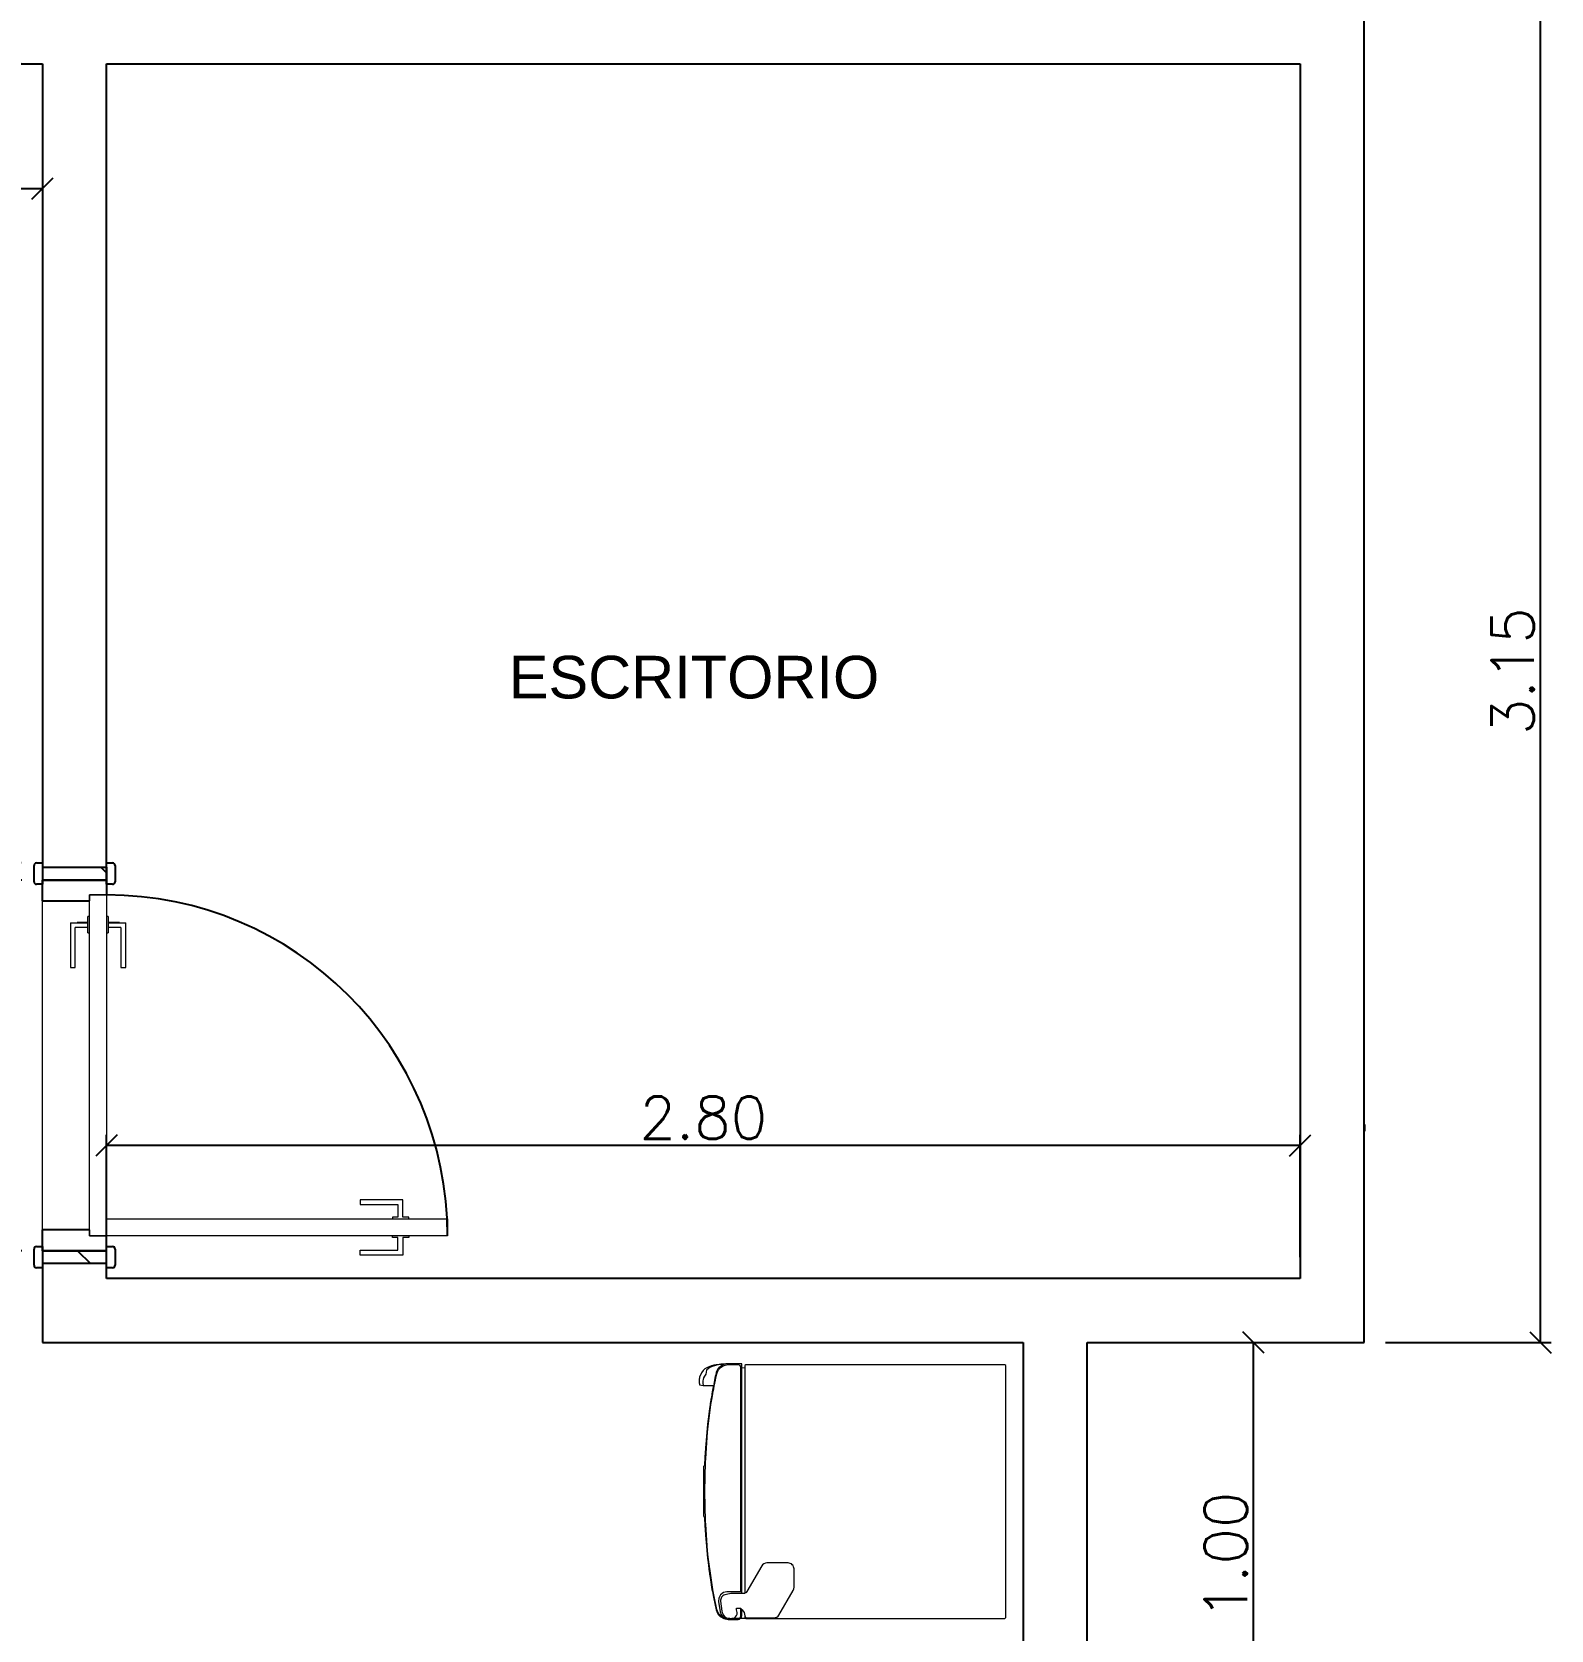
# Model space of a CAD drawing. Header units: metres. Extents: x 49881.8 to 49890.2, y 45902.3 to 45921.9.
# Drawn here: x 49886.631 to 49890.195, y 45906.917 to 45910.667 of the extents above; entities that cross this region are included whole.
import ezdxf

# ---------------------------------------------------------------- set-up
doc = ezdxf.new("R2010")
doc.units = ezdxf.units.M
for name, color, linetype, lineweight in [('A-DETL-GENF', 92, 'Continuous', 9), ('A-FLOR-PATT', 8, 'Continuous', 9), ('E-ELEC-EQPM', 71, 'Continuous', 9)]:
    doc.layers.add(name, color=color, linetype=linetype, lineweight=lineweight)
for name, color, linetype in [('ARQ-ALVNARIA (Paredes)', 4, 'Continuous'), ('ARQ-ESQ-01', 1, 'Continuous'), ('LEGENDAS', 30, 'Continuous')]:
    doc.layers.add(name, color=color, linetype=linetype)
doc.styles.add('ROMANS', font='romans.shx')
doc.styles.get("Standard").update_dxf_attribs({"font": 'arial.ttf'})
doc.dimstyles.new('1-50', dxfattribs={"dimscale": 0.5, "dimtxt": 0.2, "dimasz": 0.1, "dimexe": 0.05, "dimexo": 0.1, "dimgap": 0.03, "dimtad": 1, "dimzin": 5, "dimdsep": 46, "dimtxsty": 'ROMANS', "dimblk": 'OBLIQUE', "dimcen": 0, "dimclrd": 256, "dimclre": 256, "dimclrt": 2, "dimadec": 0, "dimazin": 0, "dimtfac": 1, "dimtofl": 0, "dimtmove": 2, "dimatfit": 3, "dimfxl": 0.04, "dimtolj": 1, "dimtzin": 1, "dimarcsym": 0})

# ---------------------------------------------------------------- blocks, each defined once
blk = doc.blocks.new('_Oblique')
at = {"color": 0, "linetype": 'ByBlock', "lineweight": -2}
blk.add_line((-0.5, -0.5), (0.5, 0.5), dxfattribs=at)
blk = doc.blocks.new('*D116')
at = {"layer": 'Defpoints', "color": 0, "transparency": 16777216}
for p in [(49889.1064, 45907.5918), (49889.4967, 45907.5918), (49889.1064, 45906.5918)]:
    blk.add_point(p, dxfattribs=at)
at = {"layer": 'LEGENDAS', "lineweight": -2, "transparency": 16777216}
for p, q in [((49889.1564, 45907.5918), (49889.5217, 45907.5918)), ((49889.4967, 45906.5918), (49889.4967, 45907.5918)), ((49889.1564, 45906.5918), (49889.5217, 45906.5918))]:
    blk.add_line(p, q, dxfattribs=at)
at = {"layer": 'LEGENDAS', "lineweight": -2, "transparency": 16777216, "xscale": 0.05, "yscale": 0.05, "zscale": 0.05}
for p, rotation in [((49889.4967, 45907.5918), 90), ((49889.4967, 45906.5918), 270)]:
    blk.add_blockref('_Oblique', p, dxfattribs=dict(at, rotation=rotation))
at = {"layer": 'LEGENDAS', "color": 2, "transparency": 16777216, "insert": (49889.4317, 45907.0918), "char_height": 0.1, "attachment_point": 5, "rotation": 90, "style": 'ROMANS'}
blk.add_mtext('\\A1;1.00', dxfattribs=at)
blk = doc.blocks.new('*D117')
at = {"layer": 'Defpoints', "color": 0, "transparency": 16777216}
for p in [(49886.4348, 45908.6768), (49886.6574, 45908.6768), (49886.6574, 45907.8068)]:
    blk.add_point(p, dxfattribs=at)
at = {"layer": 'LEGENDAS', "lineweight": -2, "transparency": 16777216}
for p, q in [((49886.6074, 45908.6768), (49886.4098, 45908.6768)), ((49886.4348, 45907.8068), (49886.4348, 45908.6768)), ((49886.6074, 45907.8068), (49886.4098, 45907.8068))]:
    blk.add_line(p, q, dxfattribs=at)
at = {"layer": 'LEGENDAS', "lineweight": -2, "transparency": 16777216, "xscale": 0.05, "yscale": 0.05, "zscale": 0.05}
for p, rotation in [((49886.4348, 45908.6768), 90), ((49886.4348, 45907.8068), 270)]:
    blk.add_blockref('_Oblique', p, dxfattribs=dict(at, rotation=rotation))
at = {"layer": 'LEGENDAS', "color": 2, "transparency": 16777216, "insert": (49886.3698, 45908.2418), "char_height": 0.1, "attachment_point": 5, "rotation": 90, "style": 'ROMANS'}
blk.add_mtext('\\A1;.87', dxfattribs=at)
blk = doc.blocks.new('*D120')
at = {"layer": 'Defpoints', "color": 0, "transparency": 16777216}
for p in [(49889.7564, 45910.7418), (49890.1699, 45910.7418), (49889.7564, 45907.5918)]:
    blk.add_point(p, dxfattribs=at)
at = {"layer": 'LEGENDAS', "lineweight": -2, "transparency": 16777216}
for p, q in [((49889.8064, 45910.7418), (49890.1949, 45910.7418)), ((49890.1699, 45907.5918), (49890.1699, 45910.7418)), ((49889.8064, 45907.5918), (49890.1949, 45907.5918))]:
    blk.add_line(p, q, dxfattribs=at)
at = {"layer": 'LEGENDAS', "lineweight": -2, "transparency": 16777216, "xscale": 0.05, "yscale": 0.05, "zscale": 0.05}
for p, rotation in [((49890.1699, 45910.7418), 90), ((49890.1699, 45907.5918), 270)]:
    blk.add_blockref('_Oblique', p, dxfattribs=dict(at, rotation=rotation))
at = {"layer": 'LEGENDAS', "color": 2, "transparency": 16777216, "insert": (49890.1049, 45909.1668), "char_height": 0.1, "attachment_point": 5, "rotation": 90, "style": 'ROMANS'}
blk.add_mtext('\\A1;3.15', dxfattribs=at)
blk = doc.blocks.new('*D121')
at = {"layer": 'Defpoints', "color": 0, "transparency": 16777216}
for p in [(49886.8064, 45908.0541), (49886.8064, 45907.7418), (49889.6064, 45907.7418)]:
    blk.add_point(p, dxfattribs=at)
at = {"layer": 'LEGENDAS', "lineweight": -2, "transparency": 16777216}
for p, q in [((49886.8064, 45907.7918), (49886.8064, 45908.0791)), ((49889.6064, 45908.0541), (49886.8064, 45908.0541)), ((49889.6064, 45907.7918), (49889.6064, 45908.0791))]:
    blk.add_line(p, q, dxfattribs=at)
at = {"layer": 'LEGENDAS', "lineweight": -2, "transparency": 16777216, "xscale": 0.05, "yscale": 0.05, "zscale": 0.05, "rotation": 180}
blk.add_blockref('_Oblique', (49886.8064, 45908.0541), dxfattribs=at)
at = {"layer": 'LEGENDAS', "lineweight": -2, "transparency": 16777216, "xscale": 0.05, "yscale": 0.05, "zscale": 0.05}
blk.add_blockref('_Oblique', (49889.6064, 45908.0541), dxfattribs=at)
at = {"layer": 'LEGENDAS', "color": 2, "transparency": 16777216, "insert": (49888.2064, 45908.1191), "char_height": 0.1, "attachment_point": 5, "style": 'ROMANS'}
blk.add_mtext('\\A1;2.80', dxfattribs=at)
blk = doc.blocks.new('*D122')
at = {"layer": 'Defpoints', "color": 0, "transparency": 16777216}
for p in [(49886.6564, 45910.5918), (49886.4212, 45908.7168), (49886.6564, 45908.7168)]:
    blk.add_point(p, dxfattribs=at)
at = {"layer": 'LEGENDAS', "lineweight": -2, "transparency": 16777216}
for p, q in [((49886.6064, 45910.5918), (49886.3962, 45910.5918)), ((49886.4212, 45910.5918), (49886.4212, 45908.7168)), ((49886.6064, 45908.7168), (49886.3962, 45908.7168))]:
    blk.add_line(p, q, dxfattribs=at)
at = {"layer": 'LEGENDAS', "lineweight": -2, "transparency": 16777216, "xscale": 0.05, "yscale": 0.05, "zscale": 0.05}
for p, rotation in [((49886.4212, 45910.5918), 90), ((49886.4212, 45908.7168), 270)]:
    blk.add_blockref('_Oblique', p, dxfattribs=dict(at, rotation=rotation))
at = {"layer": 'LEGENDAS', "color": 2, "transparency": 16777216, "insert": (49886.3562, 45909.6543), "char_height": 0.1, "attachment_point": 5, "rotation": 90, "style": 'ROMANS'}
blk.add_mtext('\\A1;1.87', dxfattribs=at)
blk = doc.blocks.new('*D143')
at = {"layer": 'Defpoints', "color": 0, "transparency": 16777216}
for p in [(49883.2514, 45910.5918), (49886.6564, 45910.5918), (49886.6564, 45910.2995)]:
    blk.add_point(p, dxfattribs=at)
at = {"layer": 'LEGENDAS', "lineweight": -2, "transparency": 16777216}
for p, q in [((49883.2514, 45910.5418), (49883.2514, 45910.2745)), ((49886.6564, 45910.5418), (49886.6564, 45910.2745)), ((49883.2514, 45910.2995), (49886.6564, 45910.2995))]:
    blk.add_line(p, q, dxfattribs=at)
at = {"layer": 'LEGENDAS', "lineweight": -2, "transparency": 16777216, "xscale": 0.05, "yscale": 0.05, "zscale": 0.05, "rotation": 180}
blk.add_blockref('_Oblique', (49883.2514, 45910.2995), dxfattribs=at)
at = {"layer": 'LEGENDAS', "lineweight": -2, "transparency": 16777216, "xscale": 0.05, "yscale": 0.05, "zscale": 0.05}
blk.add_blockref('_Oblique', (49886.6564, 45910.2995), dxfattribs=at)
at = {"layer": 'LEGENDAS', "color": 2, "transparency": 16777216, "insert": (49884.9539, 45910.3645), "char_height": 0.1, "attachment_point": 5, "style": 'ROMANS'}
blk.add_mtext('\\A1;3.40', dxfattribs=at)

msp = doc.modelspace()

# ---------------------------------------------------------------- hatches: boundary and pattern name
at = {"layer": 'ARQ-ALVNARIA (Paredes)'}
h = msp.add_hatch(dxfattribs=at)
h.set_pattern_fill('FP_17', color=256, angle=-90, style=0, pattern_type=2)
h.set_pattern_definition([(45, (49906.58137, 45906.1008), (-0.318198, 0.318198), []), (135, (49906.58137, 45906.10079), (-0.159099, -0.159099), [])])
h.paths.add_polyline_path([(49886.6564, 45907.7768), (49886.8064, 45907.7768), (49886.8064, 45907.8068), (49886.6564, 45907.8068)], flags=0)
h.paths.add_polyline_path([(49886.8064, 45908.6768), (49886.8064, 45908.7068), (49886.6564, 45908.7068), (49886.6564, 45908.6768)], flags=0)

# ---------------------------------------------------------------- linework, layer by layer
at = {"layer": 'A-DETL-GENF'}
for p, q in [((49888.2062, 45907.5262), (49888.202, 45907.5204)), ((49888.2074, 45907.5276), (49888.2062, 45907.5262)), ((49888.21, 45907.5297), (49888.2074, 45907.5276)), ((49888.2145, 45907.5324), (49888.21, 45907.5297)), ((49888.2141, 45907.5267), (49888.2119, 45907.5172)), ((49888.2173, 45907.5301), (49888.2141, 45907.5267)), ((49888.2176, 45907.5338), (49888.2145, 45907.5324)), ((49888.2212, 45907.5327), (49888.2173, 45907.5301)), ((49888.2213, 45907.5353), (49888.2176, 45907.5338)), ((49888.2271, 45907.5353), (49888.2212, 45907.5327)), ((49888.2257, 45907.5367), (49888.2213, 45907.5353)), ((49888.2308, 45907.538), (49888.2257, 45907.5367)), ((49888.2349, 45907.5378), (49888.2271, 45907.5353)), ((49888.2367, 45907.5392), (49888.2308, 45907.538)), ((49888.2417, 45907.5394), (49888.2349, 45907.5378)), ((49888.2434, 45907.5402), (49888.2367, 45907.5392)), ((49888.2407, 45907.5295), (49888.2379, 45907.5247)), ((49888.24, 45907.5243), (49888.2418, 45907.5276)), ((49888.243, 45907.5323), (49888.2407, 45907.5295)), ((49888.2478, 45907.5403), (49888.2417, 45907.5394)), ((49888.2418, 45907.5276), (49888.2457, 45907.5322)), ((49888.2456, 45907.5348), (49888.243, 45907.5323)), ((49888.2472, 45907.5405), (49888.2434, 45907.5402)), ((49888.2487, 45907.5371), (49888.2456, 45907.5348)), ((49888.2457, 45907.5322), (49888.2489, 45907.5348)), ((49888.2497, 45907.5408), (49888.2472, 45907.5405)), ((49888.2576, 45907.5409), (49888.2478, 45907.5403)), ((49888.2524, 45907.5391), (49888.2487, 45907.5371)), ((49888.2489, 45907.5348), (49888.253, 45907.5371)), ((49888.2594, 45907.5413), (49888.2497, 45907.5408)), ((49888.2562, 45907.5405), (49888.2524, 45907.5391)), ((49888.253, 45907.5371), (49888.2573, 45907.5387)), ((49888.2596, 45907.5413), (49888.2562, 45907.5405)), ((49888.2573, 45907.5387), (49888.2644, 45907.5397)), ((49888.2611, 45907.5415), (49888.2594, 45907.5413)), ((49888.2644, 45907.5417), (49888.2611, 45907.5415)), ((49888.2715, 45907.5417), (49888.2644, 45907.5417)), ((49888.2644, 45907.5397), (49888.2882, 45907.5397)), ((49888.2834, 45907.5417), (49888.2715, 45907.5417)), ((49888.2924, 45907.5417), (49888.2834, 45907.5417)), ((49888.2882, 45907.5397), (49888.2922, 45907.5381)), ((49888.2922, 45907.5381), (49888.2939, 45907.534)), ((49888.2964, 45907.5417), (49888.2924, 45907.5417)), ((49888.2939, 45907.534), (49888.2939, 45907.0073)), ((49888.2964, 45907.5322), (49888.2964, 45907.5417)), ((49888.3039, 45907.5311), (49888.2964, 45907.5322)), ((49888.2964, 45907.0023), (49888.2964, 45907.5322)), ((49888.3059, 45907.5393), (49888.3039, 45907.5373)), ((49888.3039, 45907.5373), (49888.3039, 45907.5311)), ((49888.3039, 45907.5311), (49888.3039, 45907.0032)), ((49888.9139, 45907.5393), (49888.3059, 45907.5393)), ((49888.9159, 45907.5373), (49888.9139, 45907.5393)), ((49888.9159, 45906.9463), (49888.9159, 45907.5373)), ((49888.1969, 45907.5052), (49888.1966, 45907.5016)), ((49888.1966, 45907.5016), (49888.1967, 45907.4999)), ((49888.1967, 45907.4999), (49888.1969, 45907.4973)), ((49888.1975, 45907.508), (49888.1969, 45907.5052)), ((49888.1969, 45907.4973), (49888.1971, 45907.4944)), ((49888.1971, 45907.4944), (49888.1974, 45907.4925)), ((49888.1974, 45907.4925), (49888.206, 45907.4903)), ((49888.1977, 45907.5101), (49888.1975, 45907.508)), ((49888.1985, 45907.5129), (49888.1977, 45907.5101)), ((49888.2009, 45907.5183), (49888.1985, 45907.5129)), ((49888.202, 45907.5204), (49888.2009, 45907.5183)), ((49888.2058, 45907.5047), (49888.2052, 45907.5013)), ((49888.2052, 45907.5013), (49888.2052, 45907.4954)), ((49888.2052, 45907.4954), (49888.2057, 45907.4916)), ((49888.2069, 45907.5084), (49888.2058, 45907.5047)), ((49888.206, 45907.4903), (49888.23, 45907.4903)), ((49888.2087, 45907.5123), (49888.2069, 45907.5084)), ((49888.2119, 45907.5172), (49888.2087, 45907.5123)), ((49888.2294, 45907.4875), (49888.2279, 45907.4795)), ((49888.23, 45907.4903), (49888.2294, 45907.4875)), ((49888.2315, 45907.4983), (49888.2306, 45907.4933)), ((49888.2306, 45907.4828), (49888.2318, 45907.4894)), ((49888.2336, 45907.5081), (49888.2315, 45907.4983)), ((49888.2318, 45907.4894), (49888.2332, 45907.4961)), ((49888.2332, 45907.4961), (49888.2346, 45907.5035)), ((49888.2344, 45907.5121), (49888.2336, 45907.5081)), ((49888.2353, 45907.516), (49888.2344, 45907.5121)), ((49888.2346, 45907.5035), (49888.2355, 45907.5076)), ((49888.2364, 45907.5208), (49888.2353, 45907.516)), ((49888.2355, 45907.5076), (49888.2362, 45907.5109)), ((49888.2362, 45907.5109), (49888.2379, 45907.5184)), ((49888.2379, 45907.5247), (49888.2364, 45907.5208)), ((49888.2379, 45907.5184), (49888.24, 45907.5243)), ((49888.2232, 45907.452), (49888.2226, 45907.4481)), ((49888.224, 45907.4569), (49888.2232, 45907.452)), ((49888.2243, 45907.4587), (49888.224, 45907.4569)), ((49888.2246, 45907.4604), (49888.2243, 45907.4587)), ((49888.2243, 45907.4458), (49888.225, 45907.45)), ((49888.2252, 45907.4641), (49888.2246, 45907.4604)), ((49888.225, 45907.45), (49888.2262, 45907.4577)), ((49888.2259, 45907.4679), (49888.2252, 45907.4641)), ((49888.2262, 45907.4699), (49888.2259, 45907.4679)), ((49888.2265, 45907.4715), (49888.2262, 45907.4699)), ((49888.2262, 45907.4577), (49888.2276, 45907.4662)), ((49888.2272, 45907.4756), (49888.2265, 45907.4715)), ((49888.2279, 45907.4795), (49888.2272, 45907.4756)), ((49888.2276, 45907.4662), (49888.2286, 45907.4719)), ((49888.2286, 45907.4719), (49888.2296, 45907.4775)), ((49888.2296, 45907.4775), (49888.2306, 45907.4828)), ((49888.22, 45907.43), (49888.2163, 45907.4)), ((49888.2178, 45907.3951), (49888.2243, 45907.4458)), ((49888.2203, 45907.4319), (49888.22, 45907.43)), ((49888.2205, 45907.4337), (49888.2203, 45907.4319)), ((49888.2208, 45907.4358), (49888.2205, 45907.4337)), ((49888.2217, 45907.4415), (49888.2208, 45907.4358)), ((49888.2224, 45907.4458), (49888.2217, 45907.4415)), ((49888.2226, 45907.4481), (49888.2224, 45907.4458)), ((49888.2118, 45907.3188), (49888.2163, 45907.3809)), ((49888.2163, 45907.4), (49888.2126, 45907.3614)), ((49888.2163, 45907.3809), (49888.2178, 45907.3951)), ((49888.2121, 45907.3541), (49888.21, 45907.3225)), ((49888.2126, 45907.3614), (49888.2121, 45907.3541)), ((49888.2093, 45907.3032), (49888.2064, 45907.3003)), ((49888.2064, 45907.3003), (49888.2064, 45907.2983)), ((49888.21, 45907.3225), (49888.2093, 45907.3032)), ((49888.2113, 45907.3032), (49888.2093, 45907.3032)), ((49888.21, 45907.2418), (49888.2115, 45907.3114)), ((49888.2115, 45907.3114), (49888.2118, 45907.3188)), ((49888.2064, 45907.2983), (49888.2064, 45907.2943)), ((49888.2064, 45907.2943), (49888.2064, 45907.2914)), ((49888.2064, 45907.2914), (49888.2064, 45907.2669)), ((49888.2064, 45907.2669), (49888.2064, 45907.2418)), ((49888.2064, 45907.2418), (49888.2064, 45907.2167)), ((49888.2115, 45907.1721), (49888.21, 45907.2418)), ((49888.2064, 45907.2167), (49888.2064, 45907.1922)), ((49888.2064, 45907.1922), (49888.2064, 45907.1893)), ((49888.2064, 45907.1893), (49888.2064, 45907.1869)), ((49888.2064, 45907.1869), (49888.2064, 45907.1848)), ((49888.2064, 45907.1848), (49888.2093, 45907.1804)), ((49888.2093, 45907.1804), (49888.21, 45907.1625)), ((49888.2093, 45907.1804), (49888.2113, 45907.1804)), ((49888.21, 45907.1625), (49888.2122, 45907.1293)), ((49888.2119, 45907.1647), (49888.2115, 45907.1721)), ((49888.2164, 45907.1026), (49888.2119, 45907.1647)), ((49888.2122, 45907.1293), (49888.2126, 45907.123)), ((49888.2126, 45907.123), (49888.2163, 45907.0844)), ((49888.2163, 45907.0844), (49888.2174, 45907.0753)), ((49888.2179, 45907.0879), (49888.2164, 45907.1026)), ((49888.2174, 45907.0753), (49888.2201, 45907.0536)), ((49888.2251, 45907.0335), (49888.2179, 45907.0879)), ((49888.2201, 45907.0536), (49888.2206, 45907.0503)), ((49888.2206, 45907.0503), (49888.2209, 45907.0478)), ((49888.2209, 45907.0478), (49888.2222, 45907.0399)), ((49888.2222, 45907.0399), (49888.2246, 45907.0237)), ((49888.3433, 45907.0673), (49888.3087, 45907.0073)), ((49888.3455, 45907.0701), (49888.3433, 45907.0673)), ((49888.3485, 45907.0724), (49888.3455, 45907.0701)), ((49888.3519, 45907.0738), (49888.3485, 45907.0724)), ((49888.3555, 45907.0743), (49888.3519, 45907.0738)), ((49888.4052, 45907.0743), (49888.3555, 45907.0743)), ((49888.4078, 45907.0741), (49888.4052, 45907.0743)), ((49888.4104, 45907.0733), (49888.4078, 45907.0741)), ((49888.4129, 45907.072), (49888.4104, 45907.0733)), ((49888.4151, 45907.0702), (49888.4129, 45907.072)), ((49888.4169, 45907.0679), (49888.4151, 45907.0702)), ((49888.4182, 45907.0654), (49888.4169, 45907.0679)), ((49888.419, 45907.0628), (49888.4182, 45907.0654)), ((49888.4192, 45907.0603), (49888.419, 45907.0628)), ((49888.4192, 45907.0171), (49888.4192, 45907.0603)), ((49888.2246, 45907.0237), (49888.2258, 45907.017)), ((49888.2287, 45907.0117), (49888.2251, 45907.0335)), ((49888.2258, 45907.017), (49888.2266, 45907.0122)), ((49888.2266, 45907.0122), (49888.2276, 45907.0073)), ((49888.2276, 45907.0073), (49888.23, 45906.9939)), ((49888.2296, 45907.007), (49888.2287, 45907.0117)), ((49888.231, 45906.9993), (49888.2296, 45907.007)), ((49888.2538, 45907.0051), (49888.2466, 45906.9998)), ((49888.2618, 45907.0068), (49888.2538, 45907.0051)), ((49888.2679, 45907.0019), (49888.2565, 45906.9991)), ((49888.2964, 45907.0068), (49888.2618, 45907.0068)), ((49888.2708, 45907.0023), (49888.2679, 45907.0019)), ((49888.3, 45907.0023), (49888.2708, 45907.0023)), ((49888.303, 45907.0028), (49888.3, 45907.0023)), ((49888.3039, 45907.0032), (49888.303, 45907.0028)), ((49888.3059, 45907.0043), (49888.3039, 45907.0032)), ((49888.3066, 45907.0049), (49888.3059, 45907.0043)), ((49888.3087, 45907.0073), (49888.3066, 45907.0049)), ((49888.3833, 45906.9517), (49888.4173, 45907.01)), ((49888.4173, 45907.01), (49888.4187, 45907.0134)), ((49888.4187, 45907.0134), (49888.4192, 45907.0171)), ((49888.23, 45906.9939), (49888.2361, 45906.9646)), ((49888.238, 45906.9651), (49888.231, 45906.9993)), ((49888.2361, 45906.9646), (49888.2392, 45906.9566)), ((49888.242, 45906.956), (49888.238, 45906.9651)), ((49888.2424, 45906.9918), (49888.242, 45906.9837)), ((49888.242, 45906.9837), (49888.2459, 45906.9594)), ((49888.2466, 45906.9998), (49888.2424, 45906.9918)), ((49888.247, 45906.9894), (49888.2467, 45906.9871)), ((49888.2467, 45906.9871), (49888.2468, 45906.9849)), ((49888.2468, 45906.9849), (49888.2497, 45906.9613)), ((49888.2478, 45906.9917), (49888.247, 45906.9894)), ((49888.249, 45906.9938), (49888.2478, 45906.9917)), ((49888.2505, 45906.9957), (49888.249, 45906.9938)), ((49888.2524, 45906.9972), (49888.2505, 45906.9957)), ((49888.2544, 45906.9984), (49888.2524, 45906.9972)), ((49888.2565, 45906.9991), (49888.2544, 45906.9984)), ((49888.2838, 45906.9683), (49888.2934, 45906.9683)), ((49888.2838, 45906.9645), (49888.2838, 45906.9683)), ((49888.2853, 45906.9613), (49888.2838, 45906.9645)), ((49888.2934, 45906.9683), (49888.2975, 45906.9641)), ((49888.2939, 45906.9678), (49888.2939, 45906.9496)), ((49888.2964, 45906.9504), (49888.2964, 45906.9653)), ((49888.2975, 45906.9641), (49888.3018, 45906.9577)), ((49888.2392, 45906.9566), (49888.2415, 45906.9536)), ((49888.2415, 45906.9536), (49888.2443, 45906.9499)), ((49888.249, 45906.9488), (49888.242, 45906.956)), ((49888.2443, 45906.9499), (49888.2461, 45906.9483)), ((49888.2459, 45906.9594), (49888.2479, 45906.9534)), ((49888.2461, 45906.9483), (49888.2546, 45906.9436)), ((49888.2479, 45906.9534), (49888.2521, 45906.9482)), ((49888.2574, 45906.9449), (49888.249, 45906.9488)), ((49888.2497, 45906.9613), (49888.2504, 45906.958)), ((49888.2504, 45906.958), (49888.2517, 45906.9547)), ((49888.2517, 45906.9547), (49888.2537, 45906.9516)), ((49888.2521, 45906.9482), (49888.258, 45906.9449)), ((49888.2537, 45906.9516), (49888.2563, 45906.9488)), ((49888.2546, 45906.9436), (49888.2643, 45906.9419)), ((49888.2563, 45906.9488), (49888.2593, 45906.9466)), ((49888.2646, 45906.9439), (49888.2574, 45906.9449)), ((49888.2593, 45906.9466), (49888.2627, 45906.945)), ((49888.2627, 45906.945), (49888.2662, 45906.9441)), ((49888.2643, 45906.9419), (49888.2879, 45906.9419)), ((49888.2682, 45906.9439), (49888.2646, 45906.9439)), ((49888.2662, 45906.9441), (49888.2695, 45906.9438)), ((49888.2695, 45906.9438), (49888.2724, 45906.9438)), ((49888.2724, 45906.9438), (49888.2759, 45906.9442)), ((49888.2882, 45906.9439), (49888.2733, 45906.9439)), ((49888.2759, 45906.9442), (49888.2792, 45906.9457)), ((49888.2792, 45906.9457), (49888.2821, 45906.9479)), ((49888.2821, 45906.9479), (49888.2842, 45906.9508)), ((49888.2842, 45906.9508), (49888.2855, 45906.9541)), ((49888.2859, 45906.9577), (49888.2853, 45906.9613)), ((49888.2855, 45906.9541), (49888.2859, 45906.9577)), ((49888.2879, 45906.9419), (49888.291, 45906.9425)), ((49888.2903, 45906.9443), (49888.2882, 45906.9439)), ((49888.2922, 45906.9456), (49888.2903, 45906.9443)), ((49888.291, 45906.9425), (49888.2939, 45906.9444)), ((49888.2935, 45906.9475), (49888.2922, 45906.9456)), ((49888.2939, 45906.9496), (49888.2935, 45906.9475)), ((49888.2939, 45906.9444), (49888.3004, 45906.9448)), ((49888.2941, 45906.9448), (49888.2957, 45906.9471)), ((49888.2957, 45906.9471), (49888.2964, 45906.9504)), ((49888.3004, 45906.9448), (49888.3039, 45906.9448)), ((49888.3018, 45906.9577), (49888.3034, 45906.95)), ((49888.3034, 45906.95), (49888.3042, 45906.9475)), ((49888.3039, 45906.9485), (49888.3039, 45906.9463)), ((49888.3039, 45906.9448), (49888.3059, 45906.9443)), ((49888.3042, 45906.9475), (49888.3064, 45906.946)), ((49888.3059, 45906.9443), (49888.9139, 45906.9443)), ((49888.3064, 45906.946), (49888.3076, 45906.9458)), ((49888.3076, 45906.9458), (49888.373, 45906.9458)), ((49888.373, 45906.9458), (49888.376, 45906.9462)), ((49888.376, 45906.9462), (49888.379, 45906.9474)), ((49888.379, 45906.9474), (49888.3815, 45906.9493)), ((49888.3815, 45906.9493), (49888.3833, 45906.9517)), ((49888.9139, 45906.9443), (49888.9159, 45906.9463))]:
    msp.add_line(p, q, dxfattribs=at)
at = {"layer": 'A-FLOR-PATT', "lineweight": 15}
for p, q in [((49886.6564, 45908.6768), (49886.6564, 45908.7068)), ((49886.7664, 45908.6418), (49886.8064, 45908.6418)), ((49886.7664, 45907.8418), (49886.7664, 45908.6418)), ((49886.7664, 45908.6418), (49886.7664, 45908.6278)), ((49886.8044, 45908.6418), (49886.7664, 45908.6418)), ((49886.8064, 45908.6418), (49886.8064, 45907.8418)), ((49886.7664, 45907.8558), (49886.7664, 45907.8418)), ((49886.8064, 45907.8418), (49886.7664, 45907.8418)), ((49886.7664, 45907.8418), (49886.8044, 45907.8418)), ((49886.8064, 45907.8398), (49886.8064, 45907.8068)), ((49886.6564, 45907.7768), (49886.6564, 45907.8068)), ((49886.8064, 45907.8068), (49886.8064, 45907.7768))]:
    msp.add_line(p, q, dxfattribs=at)
at = {"layer": 'A-FLOR-PATT'}
for p, q in [((49886.6564, 45907.8558), (49886.6564, 45908.6278)), ((49886.8064, 45908.6438), (49886.8064, 45908.6418)), ((49886.7214, 45908.5767), (49886.7624, 45908.5767)), ((49886.7214, 45908.5767), (49886.7214, 45908.4718)), ((49886.7624, 45908.5774), (49886.7378, 45908.5774)), ((49886.7378, 45908.5765), (49886.7378, 45908.5774)), ((49886.7378, 45908.5774), (49886.7378, 45908.5773)), ((49886.7664, 45908.5908), (49886.7624, 45908.5908)), ((49886.7624, 45908.5848), (49886.7624, 45908.5908)), ((49886.7624, 45908.5588), (49886.7624, 45908.5848)), ((49886.8104, 45908.5908), (49886.8064, 45908.5908)), ((49886.8104, 45908.5908), (49886.8104, 45908.5848)), ((49886.8104, 45908.5848), (49886.8104, 45908.5588)), ((49886.8364, 45908.5774), (49886.8104, 45908.5774)), ((49886.8104, 45908.5767), (49886.8513, 45908.5767)), ((49886.8364, 45908.5773), (49886.8364, 45908.5774)), ((49886.8364, 45908.5774), (49886.8364, 45908.5765)), ((49886.8513, 45908.4718), (49886.8513, 45908.5767)), ((49886.7329, 45908.4718), (49886.7329, 45908.5652)), ((49886.7624, 45908.5652), (49886.7329, 45908.5652)), ((49886.7624, 45908.5528), (49886.7624, 45908.5588)), ((49886.7624, 45908.5528), (49886.7664, 45908.5528)), ((49886.8064, 45908.5528), (49886.8104, 45908.5528)), ((49886.8398, 45908.5652), (49886.8104, 45908.5652)), ((49886.8104, 45908.5588), (49886.8104, 45908.5528)), ((49886.8398, 45908.5652), (49886.8398, 45908.4718)), ((49886.7214, 45908.4718), (49886.7329, 45908.4718)), ((49886.8398, 45908.4718), (49886.8513, 45908.4718)), ((49889.7584, 45908.1031), (49889.7584, 45908.0871)), ((49887.4012, 45907.9267), (49887.4012, 45907.9153)), ((49887.5012, 45907.9267), (49887.4012, 45907.9267)), ((49887.4012, 45907.9153), (49887.4897, 45907.9153)), ((49887.4897, 45907.9153), (49887.4897, 45907.8858)), ((49887.5012, 45907.8858), (49887.5012, 45907.9267)), ((49886.8064, 45907.8818), (49887.6064, 45907.8818)), ((49887.4774, 45907.8858), (49887.4774, 45907.8818)), ((49887.4897, 45907.8858), (49887.4774, 45907.8858)), ((49887.5153, 45907.8858), (49887.5012, 45907.8858)), ((49887.5153, 45907.8818), (49887.5153, 45907.8858)), ((49887.6064, 45907.8818), (49887.6064, 45907.8418)), ((49886.8064, 45907.8418), (49886.8064, 45907.8398)), ((49887.6064, 45907.8418), (49886.8064, 45907.8418)), ((49887.4774, 45907.8378), (49887.4774, 45907.8418)), ((49887.4897, 45907.8378), (49887.4774, 45907.8378)), ((49887.4897, 45907.8083), (49887.4897, 45907.8378)), ((49887.5012, 45907.8378), (49887.5012, 45907.7968)), ((49887.5153, 45907.8378), (49887.5012, 45907.8378)), ((49887.5153, 45907.8418), (49887.5153, 45907.8378)), ((49887.4012, 45907.8083), (49887.4897, 45907.8083)), ((49887.4012, 45907.7968), (49887.4012, 45907.8083)), ((49887.5012, 45907.7968), (49887.4012, 45907.7968))]:
    msp.add_line(p, q, dxfattribs=at)
at = {"layer": 'A-FLOR-PATT', "lineweight": 15}
for centre, radius, start, end in [((49886.6574, 45908.6278), 0.001, 180, 270), ((49886.7654, 45908.6278), 0.001, 270, 0), ((49886.8044, 45908.6438), 0.002, 270, 0), ((49886.6574, 45907.8558), 0.001, 90, 180), ((49886.7654, 45907.8558), 0.001, 0, 90)]:
    msp.add_arc(centre, radius, start, end, dxfattribs=at)
at = {"layer": 'ARQ-ALVNARIA (Paredes)'}
for p, q in [((49889.7564, 45907.5918), (49889.7564, 45910.7418)), ((49883.2514, 45910.5918), (49886.6564, 45910.5918)), ((49886.6564, 45910.5918), (49886.6564, 45908.7168)), ((49886.8064, 45910.5918), (49889.6064, 45910.5918)), ((49886.8064, 45908.7168), (49886.8064, 45910.5918)), ((49889.6064, 45910.5918), (49889.6064, 45907.7418)), ((49886.6364, 45908.6728), (49886.6364, 45908.7108)), ((49886.6424, 45908.7168), (49886.6564, 45908.7168)), ((49886.6564, 45908.7168), (49886.6564, 45908.6668)), ((49886.6564, 45908.7068), (49886.8064, 45908.7068)), ((49886.8064, 45908.7168), (49886.8204, 45908.7168)), ((49886.8064, 45908.6668), (49886.8064, 45908.7168)), ((49886.8064, 45908.7068), (49886.8064, 45908.6768)), ((49886.8264, 45908.7108), (49886.8264, 45908.6728)), ((49886.6564, 45908.6668), (49886.6424, 45908.6668)), ((49886.8064, 45908.6768), (49886.6564, 45908.6768)), ((49886.6564, 45908.6768), (49886.8064, 45908.6768)), ((49886.6564, 45908.6278), (49886.6564, 45908.6768)), ((49886.8064, 45908.6768), (49886.8064, 45908.6438)), ((49886.8204, 45908.6668), (49886.8064, 45908.6668)), ((49886.7654, 45908.6268), (49886.6574, 45908.6268)), ((49886.6564, 45907.8068), (49886.6564, 45907.8558)), ((49886.6574, 45907.8568), (49886.7654, 45907.8568)), ((49886.6364, 45907.7728), (49886.6364, 45907.8108)), ((49886.6424, 45907.8168), (49886.6564, 45907.8168)), ((49886.6564, 45907.8168), (49886.6564, 45907.7668)), ((49886.6564, 45907.8068), (49886.8064, 45907.8068)), ((49886.8064, 45907.8068), (49886.6564, 45907.8068)), ((49886.8064, 45907.7668), (49886.8064, 45907.8168)), ((49886.8064, 45907.8168), (49886.8204, 45907.8168)), ((49886.8264, 45907.8108), (49886.8264, 45907.7728)), ((49886.6564, 45907.7668), (49886.6424, 45907.7668)), ((49886.8064, 45907.7768), (49886.6564, 45907.7768)), ((49886.6564, 45907.7668), (49886.6564, 45907.5918)), ((49886.8064, 45907.7418), (49886.8064, 45907.7668)), ((49886.8204, 45907.7668), (49886.8064, 45907.7668)), ((49889.6064, 45907.7418), (49886.8064, 45907.7418)), ((49886.6564, 45907.5918), (49888.9564, 45907.5918)), ((49888.9564, 45907.5918), (49888.9564, 45906.5918)), ((49889.1064, 45907.5918), (49889.7564, 45907.5918)), ((49889.1064, 45906.5918), (49889.1064, 45907.5918))]:
    msp.add_line(p, q, dxfattribs=at)
for centre, radius, start, end in [((49886.6424, 45908.7108), 0.006, 90, 180), ((49886.8204, 45908.7108), 0.006, 0, 90), ((49886.6424, 45908.6728), 0.006, 180, 270), ((49886.8204, 45908.6728), 0.006, 270, 0), ((49886.8044, 45907.8398), 0.002, 0, 90), ((49886.6424, 45907.8108), 0.006, 90, 180), ((49886.8204, 45907.8108), 0.006, 0, 90), ((49886.6424, 45907.7728), 0.006, 180, 270), ((49886.8204, 45907.7728), 0.006, 270, 0)]:
    msp.add_arc(centre, radius, start, end, dxfattribs=at)
at = {"layer": 'ARQ-ESQ-01'}
msp.add_arc((49886.8064, 45907.8418), 0.8, 0, 90, dxfattribs=at)
at = {"layer": 'E-ELEC-EQPM'}
for p, q in [((49888.2062, 45907.5262), (49888.202, 45907.5204)), ((49888.2074, 45907.5276), (49888.2062, 45907.5262)), ((49888.21, 45907.5297), (49888.2074, 45907.5276)), ((49888.2145, 45907.5324), (49888.21, 45907.5297)), ((49888.2176, 45907.5338), (49888.2145, 45907.5324)), ((49888.2213, 45907.5353), (49888.2176, 45907.5338)), ((49888.2257, 45907.5367), (49888.2213, 45907.5353)), ((49888.2308, 45907.538), (49888.2257, 45907.5367)), ((49888.2367, 45907.5392), (49888.2308, 45907.538)), ((49888.2434, 45907.5402), (49888.2367, 45907.5392)), ((49888.2472, 45907.5405), (49888.2434, 45907.5402)), ((49888.2497, 45907.5408), (49888.2472, 45907.5405)), ((49888.2594, 45907.5413), (49888.2497, 45907.5408)), ((49888.2611, 45907.5415), (49888.2594, 45907.5413)), ((49888.2644, 45907.5417), (49888.2611, 45907.5415)), ((49888.2715, 45907.5417), (49888.2644, 45907.5417)), ((49888.2834, 45907.5417), (49888.2715, 45907.5417)), ((49888.2924, 45907.5417), (49888.2834, 45907.5417)), ((49888.2964, 45907.5417), (49888.2924, 45907.5417)), ((49888.2964, 45907.5322), (49888.2964, 45907.5417)), ((49888.3039, 45907.5311), (49888.2964, 45907.5322)), ((49888.3059, 45907.5393), (49888.3039, 45907.5373)), ((49888.3039, 45907.5373), (49888.3039, 45907.5311)), ((49888.9139, 45907.5393), (49888.3059, 45907.5393)), ((49888.9159, 45907.5373), (49888.9139, 45907.5393)), ((49888.9159, 45906.9463), (49888.9159, 45907.5373)), ((49888.1969, 45907.5052), (49888.1966, 45907.5016)), ((49888.1966, 45907.5016), (49888.1967, 45907.4999)), ((49888.1967, 45907.4999), (49888.1969, 45907.4973)), ((49888.1975, 45907.508), (49888.1969, 45907.5052)), ((49888.1969, 45907.4973), (49888.1971, 45907.4944)), ((49888.1971, 45907.4944), (49888.1974, 45907.4925)), ((49888.1974, 45907.4925), (49888.206, 45907.4903)), ((49888.1977, 45907.5101), (49888.1975, 45907.508)), ((49888.1985, 45907.5129), (49888.1977, 45907.5101)), ((49888.2009, 45907.5183), (49888.1985, 45907.5129)), ((49888.202, 45907.5204), (49888.2009, 45907.5183)), ((49888.206, 45907.4903), (49888.23, 45907.4903)), ((49888.2294, 45907.4875), (49888.2279, 45907.4795)), ((49888.23, 45907.4903), (49888.2294, 45907.4875)), ((49888.2232, 45907.452), (49888.2226, 45907.4481)), ((49888.224, 45907.4569), (49888.2232, 45907.452)), ((49888.2243, 45907.4587), (49888.224, 45907.4569)), ((49888.2246, 45907.4604), (49888.2243, 45907.4587)), ((49888.2252, 45907.4641), (49888.2246, 45907.4604)), ((49888.2259, 45907.4679), (49888.2252, 45907.4641)), ((49888.2262, 45907.4699), (49888.2259, 45907.4679)), ((49888.2265, 45907.4715), (49888.2262, 45907.4699)), ((49888.2272, 45907.4756), (49888.2265, 45907.4715)), ((49888.2279, 45907.4795), (49888.2272, 45907.4756)), ((49888.22, 45907.43), (49888.2163, 45907.4)), ((49888.2203, 45907.4319), (49888.22, 45907.43)), ((49888.2205, 45907.4337), (49888.2203, 45907.4319)), ((49888.2208, 45907.4358), (49888.2205, 45907.4337)), ((49888.2217, 45907.4415), (49888.2208, 45907.4358)), ((49888.2224, 45907.4458), (49888.2217, 45907.4415)), ((49888.2226, 45907.4481), (49888.2224, 45907.4458)), ((49888.2163, 45907.4), (49888.2126, 45907.3614)), ((49888.2121, 45907.3541), (49888.21, 45907.3225)), ((49888.2126, 45907.3614), (49888.2121, 45907.3541)), ((49888.2093, 45907.3032), (49888.2064, 45907.3003)), ((49888.2064, 45907.3003), (49888.2064, 45907.2983)), ((49888.21, 45907.3225), (49888.2093, 45907.3032)), ((49888.2064, 45907.2983), (49888.2064, 45907.2943)), ((49888.2064, 45907.2943), (49888.2064, 45907.2914)), ((49888.2064, 45907.2914), (49888.2064, 45907.2669)), ((49888.2064, 45907.2669), (49888.2064, 45907.2418)), ((49888.2064, 45907.2418), (49888.2064, 45907.2167)), ((49888.2064, 45907.2167), (49888.2064, 45907.1922)), ((49888.2064, 45907.1922), (49888.2064, 45907.1893)), ((49888.2064, 45907.1893), (49888.2064, 45907.1869)), ((49888.2064, 45907.1869), (49888.2064, 45907.1848)), ((49888.2064, 45907.1848), (49888.2093, 45907.1804)), ((49888.2093, 45907.1804), (49888.21, 45907.1625)), ((49888.21, 45907.1625), (49888.2122, 45907.1293)), ((49888.2122, 45907.1293), (49888.2126, 45907.123)), ((49888.2126, 45907.123), (49888.2163, 45907.0844)), ((49888.2163, 45907.0844), (49888.2174, 45907.0753)), ((49888.2174, 45907.0753), (49888.2201, 45907.0536)), ((49888.2201, 45907.0536), (49888.2206, 45907.0503)), ((49888.2206, 45907.0503), (49888.2209, 45907.0478)), ((49888.2209, 45907.0478), (49888.2222, 45907.0399)), ((49888.2222, 45907.0399), (49888.2246, 45907.0237)), ((49888.2246, 45907.0237), (49888.2258, 45907.017)), ((49888.2258, 45907.017), (49888.2266, 45907.0122)), ((49888.2266, 45907.0122), (49888.2276, 45907.0073)), ((49888.2276, 45907.0073), (49888.23, 45906.9939)), ((49888.23, 45906.9939), (49888.2361, 45906.9646)), ((49888.2361, 45906.9646), (49888.2392, 45906.9566)), ((49888.2392, 45906.9566), (49888.2415, 45906.9536)), ((49888.2415, 45906.9536), (49888.2443, 45906.9499)), ((49888.2443, 45906.9499), (49888.2461, 45906.9483)), ((49888.2461, 45906.9483), (49888.2546, 45906.9436)), ((49888.2546, 45906.9436), (49888.2643, 45906.9419)), ((49888.2643, 45906.9419), (49888.2879, 45906.9419)), ((49888.2879, 45906.9419), (49888.291, 45906.9425)), ((49888.291, 45906.9425), (49888.2939, 45906.9444)), ((49888.2939, 45906.9444), (49888.3004, 45906.9448)), ((49888.3004, 45906.9448), (49888.3039, 45906.9448)), ((49888.3039, 45906.9448), (49888.3059, 45906.9443)), ((49888.3059, 45906.9443), (49888.9139, 45906.9443)), ((49888.9139, 45906.9443), (49888.9159, 45906.9463))]:
    msp.add_line(p, q, dxfattribs=at)

# ---------------------------------------------------------------- texts
at = {"layer": 'A-FLOR-PATT', "lineweight": 25, "insert": (49887.7499, 45909.2029), "char_height": 0.1, "attachment_point": 1}
msp.add_mtext_dynamic_manual_height_columns('ESCRITORIO', width=0.946816, gutter_width=12.5, heights=[0.1034], dxfattribs=at)

# ---------------------------------------------------------------- dimensions: what is measured, and where the dimension line sits
at = {"layer": 'LEGENDAS'}
for base, p1, p2, picture, middle in [((49890.1699, 45910.7418), (49889.7564, 45907.5918), (49889.7564, 45910.7418), '*D120', (49890.1049, 45909.1668)), ((49886.421167466, 45908.7167874217), (49886.656368708, 45910.5917874209), (49886.656368708, 45908.7167874217), '*D122', (49886.356167466, 45909.6542874213)), ((49886.4348, 45908.6768), (49886.6574, 45907.8068), (49886.6574, 45908.6768), '*D117', (49886.3698, 45908.2418)), ((49889.4967, 45907.5918), (49889.1064, 45906.5918), (49889.1064, 45907.5918), '*D116', (49889.4317, 45907.0918))]:
    dim = msp.add_linear_dim(base=base, p1=p1, p2=p2, angle=90, dimstyle='1-50', dxfattribs=at)
    dim.commit()
    dim.dimension.update_dxf_attribs({"geometry": picture, "text_midpoint": middle})
for base, p1, p2, picture, middle in [((49886.656368708, 45910.2995215918), (49883.2513687084, 45910.5917874209), (49886.656368708, 45910.5917874209), '*D143', (49884.9538687082, 45910.3645215918)), ((49886.8064, 45908.0541), (49889.6064, 45907.7418), (49886.8064, 45907.7418), '*D121', (49888.2064, 45908.1191))]:
    dim = msp.add_linear_dim(base=base, p1=p1, p2=p2, dimstyle='1-50', dxfattribs=at)
    dim.commit()
    dim.dimension.update_dxf_attribs({"geometry": picture, "text_midpoint": middle})

doc.saveas('drawing.dxf')
